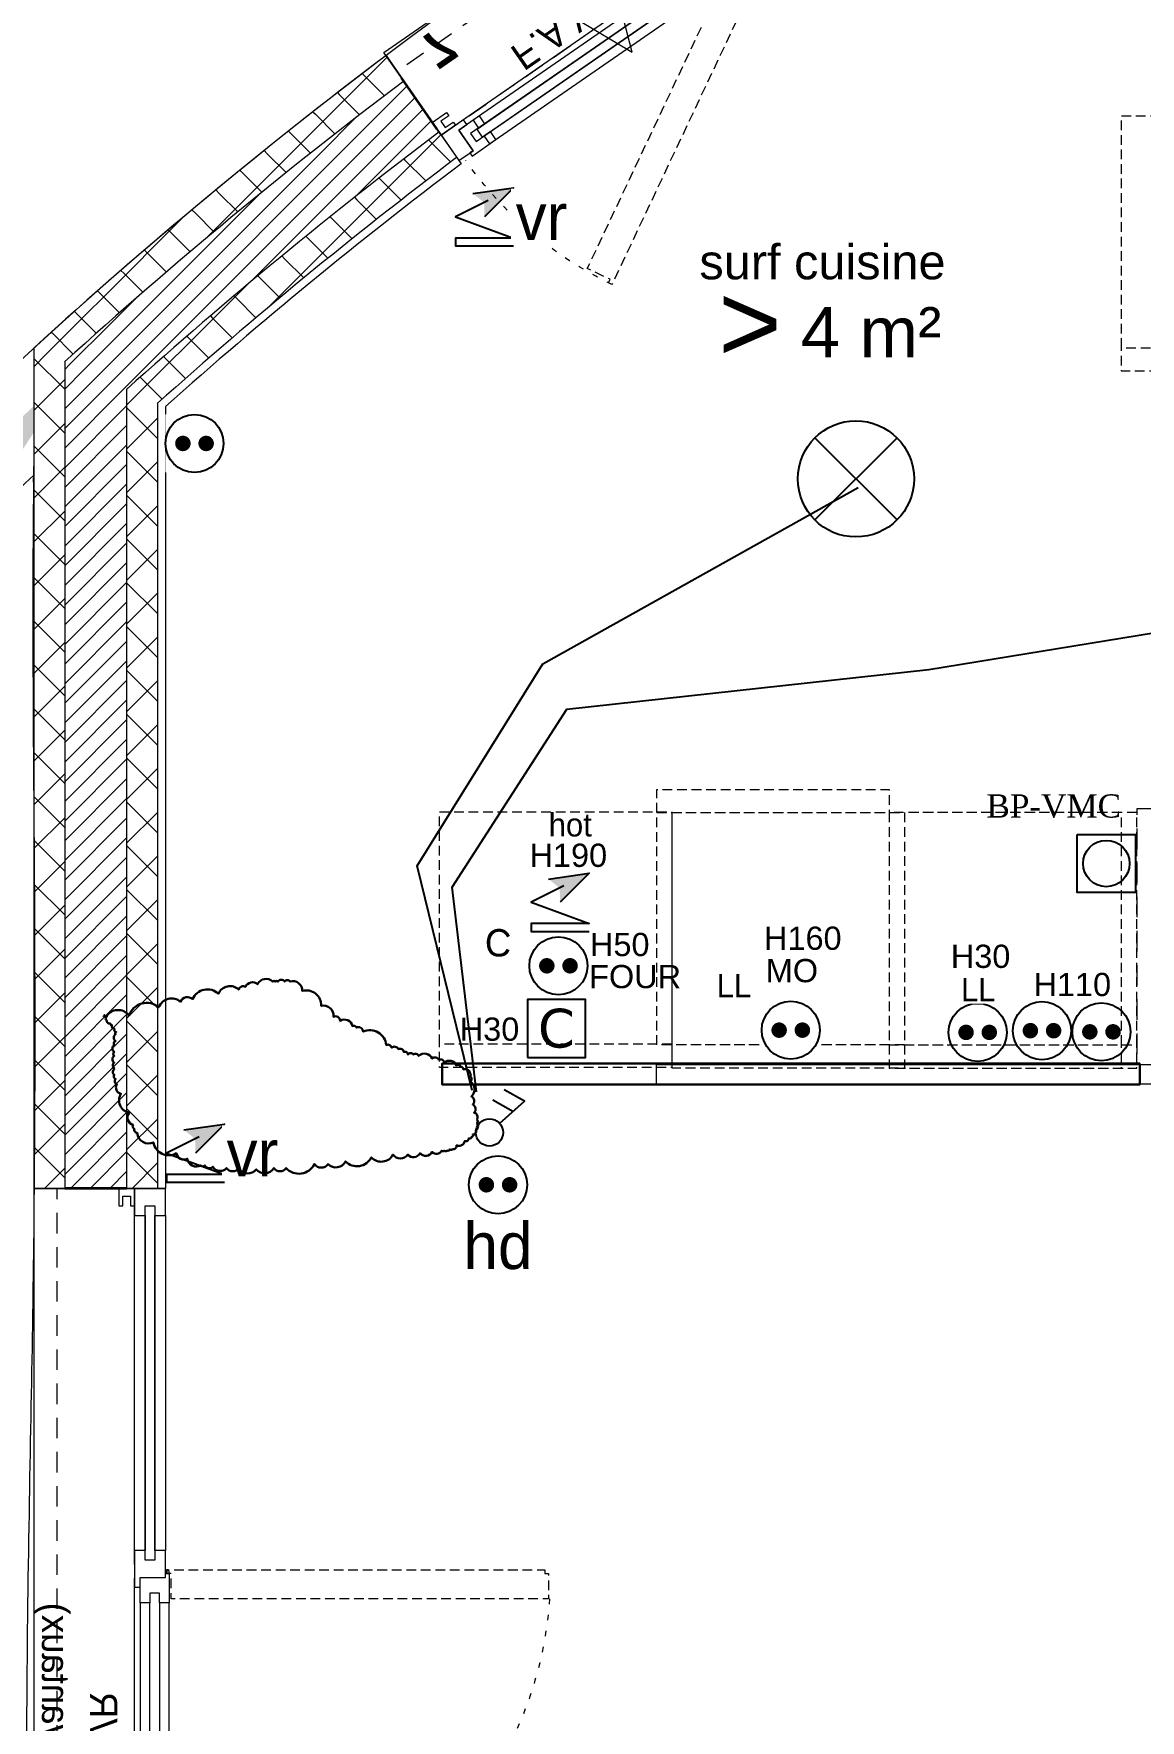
# Model space of a CAD drawing. Header units: centimetres. Extents: x 2738 to 7810, y 2495 to 5758.
# Drawn here: x 3823 to 4108.8, y 4831 to 5266.6 of the extents above; entities that cross this region are included whole.
import ezdxf

# ---------------------------------------------------------------- set-up
doc = ezdxf.new("R2010")
doc.units = ezdxf.units.CM
doc.header["$LTSCALE"] = 12.7
for name, pattern in [('Style de ligne -11', [0.694444, 0.41656, -0.277884]), ('Style de ligne -12', [0.328084, 0.109361, -0.218723]), ('Style de ligne -13', [0.295276, 0.19685, -0.098425]), ('Style de ligne -14', [0.295276, 0.19685, -0.098425]), ('Style de ligne -17', [0.694444, 0.41656, -0.277884]), ('Style de ligne -18', [0.328084, 0.109361, -0.218723])]:
    doc.linetypes.add(name, pattern=pattern)
doc.layers.add('B faience', color=7, linetype='Style de ligne -11', lineweight=13, true_color=0x0040ff)
for name, color, linetype, lineweight in [('B GÈnÈral', 7, 'Continuous', 5), ('B Général', 7, 'Continuous', 5), ('C ANNOTATIONS-prestations', 7, 'Continuous', 5), ('prlm-ELEC-CFO', 1, 'Continuous', 25)]:
    doc.layers.add(name, color=color, linetype=linetype, lineweight=lineweight)
doc.layers.add('prlm-VMC', color=93, linetype='Continuous')
doc.styles.add('Arial', font='arial.ttf')
doc.styles.add('Eurostile', font='')
doc.styles.add('Eurostile (bold)', font='')
doc.styles.add('prlm-elec-cfo', font='comic.ttf', dxfattribs={"height": 12})
doc.styles.add('prlm-sejc', font='arial.ttf', dxfattribs={"height": 20})
doc.styles.add('prlm-vmc', font='pala.ttf', dxfattribs={"height": 14})
doc.styles.get('Eurostile').set_extended_font_data('Eurostile')
doc.styles.get('Eurostile (bold)').set_extended_font_data('Eurostile', bold=True)
pattern_1 = [(45, (0, 0), (-5.656854, 5.656854), []), (135, (0, 0), (5.656854, 5.656854), [])]
pattern_2 = [(45, (0, 0), (2.4253472, -2.6458333), [])]
pattern_3 = [(-45, (0, 0), (5.656854, 5.656854), []), (45, (0, 0), (5.656854, -5.656854), [])]

# ---------------------------------------------------------------- blocks, each defined once
blk = doc.blocks.new('F 100x220 (all. vitrée fixe) + VR')
at = {"layer": 'B Général'}
blk.add_line((45, 9), (-45, 9), dxfattribs=at)
at = {"layer": 'B Général', "color": 7, "linetype": 'Continuous', "lineweight": 35}
for p, q in [((-50, 7), (-50, -9)), ((50, 7), (50, -9))]:
    blk.add_line(p, q, dxfattribs=at)
at = {"layer": 'B Général', "color": 7, "linetype": 'Style de ligne -14', "lineweight": 5, "flags": 128}
blk.add_lwpolyline([(-35.69, 65.82), (-36.19, 64.95), (-35.32, 64.45), (-38.57, 58.82), (42.63, 11.94), (45.88, 17.57), (46.75, 17.07), (47.25, 17.93)], close=True, dxfattribs=at)
at = {"layer": 'B Général', "color": 7, "linetype": 'Continuous', "lineweight": 5, "flags": 128}
for points in [[(-39, 15.5), (-41.5, 15.5), (-41.5, 13), (-39, 13), (-39, 10.5), (-45.5, 10.5), (-45.5, 17), (-46.5, 17), (-46.5, 18), (-39, 18)], [(39, 15.5), (41.5, 15.5), (41.5, 13), (39, 13), (39, 10.5), (45.5, 10.5), (45.5, 17), (46.5, 17), (46.5, 18), (39, 18)]]:
    blk.add_lwpolyline(points, close=True, dxfattribs=at)
at = {"layer": 'B Général', "lineweight": 5, "flags": 128}
for points in [[(-41, 18), (41, 18), (41, 15.5), (-41, 15.5)], [(-43, 10.5), (-43, 9), (-50, 9), (-50, 17), (-45.5, 17), (-45.5, 10.5)], [(-43.5, 15.5), (43.5, 15.5), (43.5, 13), (-43.5, 13)], [(43, 10.5), (43, 9), (50, 9), (50, 17), (45.5, 17), (45.5, 10.5)], [(-50, 9), (-50, 5), (-45.5, 5), (-45.5, 6), (-48, 6), (-48, 8), (-45.5, 8), (-45.5, 9)], [(-41, 13), (41, 13), (41, 10.5), (-41, 10.5)], [(50, 9), (50, 5), (45.5, 5), (45.5, 6), (48, 6), (48, 8), (45.5, 8), (45.5, 9)]]:
    blk.add_lwpolyline(points, close=True, dxfattribs=at)
at = {"layer": 'B Général', "color": 7, "linetype": 'Style de ligne -17', "lineweight": 5, "flags": 128}
blk.add_lwpolyline([(-50, 9), (50, 9), (50, -11), (-50, -11)], close=True, dxfattribs=at)
at = {"layer": 'B Général', "lineweight": 13, "flags": 128}
blk.add_lwpolyline([(-50, -9), (-50, -17), (50, -17), (50, -9)], dxfattribs=at)
at = {"layer": 'B Général'}
blk.add_circle((47, 17.5), 0.5, dxfattribs=at)
at = {"layer": 'B Général', "color": 7, "linetype": 'Style de ligne -18', "lineweight": 5}
blk.add_arc((49, 17.5), 97.5, 150.2938, 179.7062, dxfattribs=at)
at = {"layer": 'B Général', "color": 7, "insert": (-23.11, 7.7), "char_height": 7.059, "attachment_point": 1, "line_spacing_factor": 0.894142, "style": 'Eurostile'}
blk.add_mtext('F.A.V + VR', dxfattribs=at)
at = {"layer": 'C ANNOTATIONS-prestations', "insert": (-41.15, -5.19), "char_height": 9.41, "attachment_point": 1, "rotation": 360, "line_spacing_factor": 0.894142, "style": 'Eurostile (bold)'}
blk.add_mtext('7', dxfattribs=at)
at = {"layer": 'C ANNOTATIONS-prestations', "insert": (0, -6.3), "char_height": 7.059, "width": 100, "attachment_point": 2, "rotation": 360, "line_spacing_factor": 0.894142, "style": 'Eurostile'}
blk.add_mtext('100x220', dxfattribs=at)
blk = doc.blocks.new('PF 300.220 + VR (3 vantaux)')
at = {"layer": 'B Général', "color": 7, "linetype": 'Continuous', "lineweight": 13}
for p, q in [((-150, 7), (-150, 17)), ((150, 7), (150, 17))]:
    blk.add_line(p, q, dxfattribs=at)
at = {"layer": 'B Général'}
blk.add_line((-143, 9), (47, 9), dxfattribs=at)
at = {"layer": 'B Général', "color": 7, "linetype": 'Continuous', "lineweight": 35}
for p, q in [((-150, 7), (-150, -9)), ((150, 7), (150, -9))]:
    blk.add_line(p, q, dxfattribs=at)
at = {"layer": 'B Général', "color": 7, "linetype": 'Style de ligne -13', "lineweight": 5, "flags": 128}
for points in [[(-147.5, 117), (-146.5, 117), (-146.5, 116), (-140, 116), (-140, 18.5), (-146.5, 18.5), (-146.5, 17.5), (-147.5, 17.5)], [(51.5, 115), (50.5, 115), (50.5, 116), (44, 116), (44, 18.5), (50.5, 18.5), (50.5, 17.5), (51.5, 17.5)]]:
    blk.add_lwpolyline(points, close=True, dxfattribs=at)
at = {"layer": 'B Général', "color": 7, "linetype": 'Continuous', "lineweight": 5, "flags": 128}
for points in [[(-139, 15.5), (-141.5, 15.5), (-141.5, 13), (-139, 13), (-139, 10.5), (-145.5, 10.5), (-145.5, 17), (-146.5, 17), (-146.5, 18), (-139, 18)], [(-54.5, 15.5), (-52, 15.5), (-52, 13), (-54.5, 13), (-54.5, 10.5), (-48, 10.5), (-48, 17), (-47, 17), (-47, 18), (-54.5, 18)], [(-41.5, 15.5), (-44, 15.5), (-44, 13), (-41.5, 13), (-41.5, 10.5), (-48, 10.5), (-48, 17), (-47, 17), (-47, 18), (-41.5, 18)], [(43, 15.5), (45.5, 15.5), (45.5, 13), (43, 13), (43, 10.5), (49.5, 10.5), (49.5, 17), (50.5, 17), (50.5, 18), (43, 18)]]:
    blk.add_lwpolyline(points, close=True, dxfattribs=at)
at = {"layer": 'B Général', "lineweight": 5, "flags": 128}
for points in [[(-54.5, 18), (-139, 18), (-139, 15.5), (-54.5, 15.5)], [(-41.5, 18), (43, 18), (43, 15.5), (-41.5, 15.5)], [(-143, 10.5), (-143, 9), (-150, 9), (-150, 17), (-145.5, 17), (-145.5, 10.5)], [(56.5, 17), (56.5, 14.25), (54, 14.25), (54, 11.75), (56.5, 11.75), (56.5, 9), (47, 9), (47, 10.5), (49.5, 10.5), (49.5, 17)], [(145.5, 14.25), (54, 14.25), (54, 11.75), (145.5, 11.75)], [(143, 17), (56.5, 17), (56.5, 14.25), (143, 14.25)], [(145.5, 14.25), (143, 14.25), (143, 17), (150, 17), (150, 9), (143, 9), (143, 11.75), (145.5, 11.75)], [(-150, 9), (-150, 5), (-145.5, 5), (-145.5, 6), (-148, 6), (-148, 8), (-145.5, 8), (-145.5, 9)], [(-54.5, 13), (-139, 13), (-139, 10.5), (-54.5, 10.5)], [(-41.5, 13), (43, 13), (43, 10.5), (-41.5, 10.5)], [(143, 11.75), (56.5, 11.75), (56.5, 9), (143, 9)], [(150, 9), (150, 5), (145.5, 5), (145.5, 6), (148, 6), (148, 8), (145.5, 8), (145.5, 9)]]:
    blk.add_lwpolyline(points, close=True, dxfattribs=at)
at = {"layer": 'B Général', "color": 7, "linetype": 'Style de ligne -11', "lineweight": 5, "flags": 128}
blk.add_lwpolyline([(-150, 9), (150, 9), (150, -11), (-150, -11)], close=True, dxfattribs=at)
at = {"layer": 'B Général', "lineweight": 13, "flags": 128}
blk.add_lwpolyline([(150, -9), (150, -17), (-150, -17), (-150, -9)], dxfattribs=at)
at = {"layer": 'B Général'}
for centre in [(-147, 17.5), (51, 17.5)]:
    blk.add_circle(centre, 0.5, dxfattribs=at)
at = {"layer": 'B Général', "color": 7, "linetype": 'Style de ligne -12', "lineweight": 5}
for centre, start, end in [((-147, 17.5), 0.2938, 90.2879), ((51, 17.5), 94.0649, 179.7062)]:
    blk.add_arc(centre, 99, start, end, dxfattribs=at)
at = {"layer": 'B Général', "insert": (2, 4.58), "char_height": 7.059, "attachment_point": 2, "rotation": 360, "line_spacing_factor": 0.894142, "style": 'Eurostile'}
blk.add_mtext('PF + VR', dxfattribs=at)
at = {"layer": 'C ANNOTATIONS-prestations', "rotation": 360, "line_spacing_factor": 0.894142}
for s, insert, char_height, attachment_point, style in [('3', (-141.15, -4.77), 9.41, 1, 'Eurostile (bold)'), ('300x220 (3 vantaux) ', (0, -7.82), 7.059, 2, 'Eurostile')]:
    blk.add_mtext(s, dxfattribs=dict(at, insert=insert, char_height=char_height, attachment_point=attachment_point, style=style))
blk = doc.blocks.new('xi.4m²')
at = {"color": 0}
blk.add_wipeout([(-34.54, 20.54), (34.54, 20.54), (34.54, -20.54), (-34.54, -20.54)], dxfattribs=at).dxf.layer = 'prlm-ELEC-CFO'
at = {"layer": 'prlm-ELEC-CFO', "color": 0, "attachment_point": 6, "line_spacing_factor": 0.8, "style": 'prlm-sejc'}
for s, insert, char_height in [('surf cuisine', (30.36, 8.9), 9), ('4 m²', (29.31, -9.19), 13)]:
    blk.add_mtext(s, dxfattribs=dict(at, insert=insert, char_height=char_height))
at = {"layer": 'prlm-ELEC-CFO', "color": 0, "style": 'prlm-sejc', "flags": 8}
blk.add_attdef('?', (-28.3, -16.79), '', height=20, dxfattribs=at)
blk = doc.blocks.new('xi.PTCE')
at = {"layer": 'prlm-ELEC-CFO', "color": 0}
for points in [[(-10.61, 10.61), (10.61, -10.61)], [(10.61, 10.61), (-10.61, -10.61)]]:
    blk.add_lwpolyline(points, dxfattribs=at)
at = {"layer": 'prlm-ELEC-CFO', "color": 0, "linetype": 'ByBlock'}
blk.add_circle((0, 0), 15, dxfattribs=at)
blk = doc.blocks.new('xi.DA')
at = {"layer": 'prlm-ELEC-CFO', "color": 0}
for points in [[(0.61, -1.67), (7.04, 4.05), (1.81, 7.01)], [(4.05, 1.39), (-1.17, 4.34)]]:
    blk.add_lwpolyline(points, dxfattribs=at)
blk.add_circle((-2, -4), 3.5, dxfattribs=at)
blk = doc.blocks.new('xi.PCHD')
at = {"color": 0, "lineweight": 5}
blk.add_wipeout([(-7.5, -7.5), (7.5, -7.5), (7.5, 7.5), (-7.5, 7.5)], dxfattribs=at).dxf.layer = 'prlm-ELEC-CFO'
at = {"layer": 'prlm-ELEC-CFO', "color": 0, "linetype": 'ByBlock', "lineweight": 5, "const_width": 2}
for points in [[(-4, 0, 1), (-2, 0, 1)], [(2, 0, 1), (4, 0, 1)]]:
    blk.add_lwpolyline(points, format="xyb", close=True, dxfattribs=at)
at = {"layer": 'prlm-ELEC-CFO', "color": 0, "linetype": 'ByBlock', "lineweight": -2}
blk.add_circle((0, 0), 7.5, dxfattribs=at)
blk = doc.blocks.new('xi.PC')
at = {"color": 0, "lineweight": 5}
blk.add_wipeout([(-7.5, -7.5), (7.5, -7.5), (7.5, 7.5), (-7.5, 7.5)], dxfattribs=at).dxf.layer = 'prlm-ELEC-CFO'
at = {"layer": 'prlm-ELEC-CFO', "color": 0, "linetype": 'ByBlock', "lineweight": 5, "const_width": 2}
for points in [[(-4, 0, 1), (-2, 0, 1)], [(2, 0, 1), (4, 0, 1)]]:
    blk.add_lwpolyline(points, format="xyb", close=True, dxfattribs=at)
at = {"layer": 'prlm-ELEC-CFO', "color": 0, "linetype": 'ByBlock', "lineweight": -2}
blk.add_circle((0, 0), 7.5, dxfattribs=at)
blk = doc.blocks.new('xi.VR')
at = {"layer": 'prlm-ELEC-CFO', "lineweight": 5}
blk.add_hatch(color=0, dxfattribs=at).paths.add_polyline_path([(-3, 6), (-0.1, 3.7), (0, 0), (7.5, 7.5)])
at = {"layer": 'prlm-ELEC-CFO', "color": 0}
for points in [[(-3, 6), (7.5, 7.5), (0, 0)], [(0.95, 4.23), (-7.5, 0), (7.5, -5.5), (-7.5, -5.5), (-7.5, -7.5), (7.5, -7.5)]]:
    blk.add_lwpolyline(points, dxfattribs=at)
blk = doc.blocks.new('Frigo')
at = {"layer": 'B Général', "color": 7, "linetype": 'Style de ligne -13', "lineweight": 5, "flags": 128}
blk.add_lwpolyline([(-30, 30), (30, 30), (30, -30), (-30, -30)], close=True, dxfattribs=at)
blk.add_lwpolyline([(30, -30), (30, -36), (-30, -36), (-30, -30)], dxfattribs=at)
at = {"layer": 'B Général', "color": 7, "insert": (0, 0), "char_height": 7.06, "attachment_point": 5, "line_spacing_factor": 0.894142, "style": 'Eurostile'}
blk.add_mtext('F', dxfattribs=at)
blk = doc.blocks.new('xi.EA')
at = {"layer": 'prlm-VMC', "color": 0, "linetype": 'ByBlock', "lineweight": 5, "flags": 128}
blk.add_lwpolyline([(-6.17, -15), (6.17, -15), (0, 0)], close=True, dxfattribs=at)
at = {"layer": 'prlm-VMC', "color": 0, "linetype": 'ByBlock', "lineweight": -2, "flags": 128}
blk.add_lwpolyline([(0, -15, 1, 4, 0), (0, -63.63, 1, 1, 0)], format="xyseb", dxfattribs=at)
at = {"layer": 'prlm-VMC', "color": 0, "linetype": 'ByBlock', "lineweight": 5}
blk.add_solid([(0, 0), (6.17, -15), (-6.17, -15), (0, 0)], dxfattribs=at)
blk = doc.blocks.new('xi.bp-vmc-cui')
at = {"layer": 'prlm-VMC', "color": 0, "linetype": 'ByBlock', "lineweight": -2, "flags": 128}
blk.add_lwpolyline([(-7.5, 7.5), (7.5, 7.5), (7.5, -7.5), (-7.5, -7.5)], close=True, dxfattribs=at)
at = {"layer": 'prlm-VMC', "color": 0, "linetype": 'ByBlock', "lineweight": -2}
blk.add_circle((0, 0), 6, dxfattribs=at)
blk = doc.blocks.new('xi.PCHT')
at = {"color": 0, "lineweight": 5}
blk.add_wipeout([(-7.5, -7.5), (7.5, -7.5), (7.5, 7.5), (-7.5, 7.5)], dxfattribs=at).dxf.layer = 'prlm-ELEC-CFO'
at = {"layer": 'prlm-ELEC-CFO', "color": 0, "linetype": 'ByBlock', "lineweight": 5, "const_width": 2}
for points in [[(-4, 0, 1), (-2, 0, 1)], [(2, 0, 1), (4, 0, 1)]]:
    blk.add_lwpolyline(points, format="xyb", close=True, dxfattribs=at)
at = {"layer": 'prlm-ELEC-CFO', "color": 0, "linetype": 'ByBlock', "lineweight": -2}
blk.add_circle((0, 0), 7.5, dxfattribs=at)
blk = doc.blocks.new('xi.SF32')
at = {"layer": 'prlm-ELEC-CFO', "color": 0, "flags": 128}
blk.add_lwpolyline([(-7.5, -7.5), (7.5, -7.5), (7.5, 7.5), (-7.5, 7.5)], close=True, dxfattribs=at)
at = {"layer": 'prlm-ELEC-CFO', "color": 0, "linetype": 'ByBlock', "insert": (0, 0), "char_height": 10, "width": 11.36, "attachment_point": 5}
blk.add_mtext('{\\fVerdana|b0|i0|c0|p34;C}', dxfattribs=at)
blk = doc.blocks.new('xi.PCS')
at = {"color": 0, "lineweight": 5}
blk.add_wipeout([(-7.5, -7.5), (7.5, -7.5), (7.5, 7.5), (-7.5, 7.5)], dxfattribs=at).dxf.layer = 'prlm-ELEC-CFO'
at = {"layer": 'prlm-ELEC-CFO', "color": 0, "linetype": 'ByBlock', "lineweight": 5, "const_width": 2}
for points in [[(-4, 0, 1), (-2, 0, 1)], [(2, 0, 1), (4, 0, 1)]]:
    blk.add_lwpolyline(points, format="xyb", close=True, dxfattribs=at)
at = {"layer": 'prlm-ELEC-CFO', "color": 0, "linetype": 'ByBlock', "lineweight": -2}
blk.add_circle((0, 0), 7.5, dxfattribs=at)
blk = doc.blocks.new('xi.LL')
at = {"color": 0, "lineweight": 5}
blk.add_wipeout([(-7.5, -7.5), (7.5, -7.5), (7.5, 7.5), (-7.5, 7.5)], dxfattribs=at).dxf.layer = 'prlm-ELEC-CFO'
at = {"layer": 'prlm-ELEC-CFO', "color": 0, "linetype": 'ByBlock', "lineweight": 5, "const_width": 2}
for points in [[(-4, 0, 1), (-2, 0, 1)], [(2, 0, 1), (4, 0, 1)]]:
    blk.add_lwpolyline(points, format="xyb", close=True, dxfattribs=at)
at = {"layer": 'prlm-ELEC-CFO', "color": 0, "linetype": 'ByBlock', "lineweight": -2}
blk.add_circle((0, 0), 7.5, dxfattribs=at)
blk = doc.blocks.new('xi.hot')
at = {"layer": 'prlm-ELEC-CFO', "lineweight": 5}
blk.add_hatch(color=0, dxfattribs=at).paths.add_polyline_path([(-3, 6), (-0.1, 3.7), (0, 0), (7.5, 7.5)])
at = {"layer": 'prlm-ELEC-CFO', "color": 0}
for points in [[(-3, 6), (7.5, 7.5), (0, 0)], [(0.95, 4.23), (-7.5, 0), (7.5, -5.5), (-7.5, -5.5), (-7.5, -7.5), (7.5, -7.5)]]:
    blk.add_lwpolyline(points, dxfattribs=at)

msp = doc.modelspace()

# ---------------------------------------------------------------- hatches: boundary and pattern name
at = {"layer": 'B GÈnÈral', "linetype": 'Continuous', "lineweight": 5, "true_color": 0x808080}
h = msp.add_hatch(dxfattribs=at)
h.set_pattern_fill('02_ISOLANT', color=8, style=0, pattern_type=2)
h.set_pattern_definition(pattern_1)
edge = h.paths.add_edge_path()
edge.add_arc((4667.76, 4260.41), 1244.73, 127.00902, 132.24457)
edge.add_line((3830.93, 5181.85), (3822.95, 5185.4))
edge.add_arc((4667.76, 4260.41), 1252.73, 126.99431, 132.40573, ccw=False)
edge.add_line((3913.95, 5260.95), (3918.51, 5254.37))
at = {"layer": 'B GÈnÈral', "linetype": 'Continuous', "lineweight": 5}
h = msp.add_hatch(dxfattribs=at)
h.set_pattern_fill('50_BETON', style=0, pattern_type=2)
h.set_pattern_definition(pattern_2)
edge = h.paths.add_edge_path()
edge.add_arc((4667.76, 4260.41), 1228.73, 127.03901, 131.91533)
edge.add_line((3846.93, 5174.74), (3830.93, 5181.85))
edge.add_arc((4667.76, 4260.41), 1244.73, 127.00902, 132.24457, ccw=False)
edge.add_line((3918.51, 5254.37), (3927.63, 5241.21))
at = {"layer": 'B GÈnÈral', "linetype": 'Continuous', "lineweight": 5, "true_color": 0x808080}
h = msp.add_hatch(dxfattribs=at)
h.set_pattern_fill('02_ISOLANT', color=8, style=0, pattern_type=2)
h.set_pattern_definition(pattern_1)
edge = h.paths.add_edge_path()
edge.add_arc((4667.76, 4260.41), 1220.73, 127.0543, 131.74715)
edge.add_line((3854.95, 5171.18), (3846.93, 5174.74))
edge.add_arc((4667.76, 4260.41), 1228.73, 127.03901, 131.91533, ccw=False)
edge.add_line((3927.63, 5241.21), (3932.18, 5234.62))
h = msp.add_hatch(dxfattribs=at)
h.set_pattern_fill('02_ISOLANT', color=8, angle=-90, style=0, pattern_type=2)
h.set_pattern_definition(pattern_3)
h.paths.add_polyline_path([(3830.95, 5181.85), (3822.95, 5185.4), (3822.95, 4968.4), (3830.95, 4968.4)])
at = {"layer": 'B GÈnÈral', "linetype": 'Continuous', "lineweight": 5}
h = msp.add_hatch(dxfattribs=at)
h.set_pattern_fill('50_BETON', style=0, pattern_type=2)
h.set_pattern_definition(pattern_2)
h.paths.add_polyline_path([(3846.95, 5174.73), (3830.95, 5181.85), (3830.95, 4968.4), (3846.95, 4968.4)])
at = {"layer": 'B GÈnÈral', "linetype": 'Continuous', "lineweight": 5, "true_color": 0x808080}
h = msp.add_hatch(dxfattribs=at)
h.set_pattern_fill('02_ISOLANT', color=8, angle=-90, style=0, pattern_type=2)
h.set_pattern_definition(pattern_3)
h.paths.add_polyline_path([(3854.95, 5171.18), (3846.95, 5174.73), (3846.95, 4968.4), (3854.95, 4968.4)])
at = {"layer": 'B GÈnÈral', "linetype": 'Continuous', "lineweight": 0, "true_color": 0xdddddd}
h = msp.add_hatch(color=254, dxfattribs=at)
edge = h.paths.add_edge_path()
edge.add_line((3495.51, 4669.88), (3434.47, 4466.56))
edge.add_line((3434.47, 4466.56), (3439.26, 4465.12))
edge.add_line((3439.26, 4465.12), (3500.26, 4668.34))
edge.add_arc((4667.95, 4260.29), 1236.93, 133.08967, 160.73787, ccw=False)
edge.add_line((3822.95, 5163.6), (3822.95, 5170.44))
edge.add_arc((4667.78, 4260.41), 1241.73, 132.87208, 160.74586)
edge.add_line((3495.51, 4669.88), (3495.51, 4669.88))

# ---------------------------------------------------------------- linework, layer by layer
at = {"layer": 'B faience', "flags": 128}
msp.add_lwpolyline([(4172.85, 5181.44), (4172.95, 5066.44), (4107.84, 5066.44), (4107.85, 5001.44)], dxfattribs=at)
at = {"layer": 'B Général', "color": 7, "linetype": 'Continuous', "lineweight": 13}
for p, q in [((3913.95, 5260.95), (3933.32, 5232.98)), ((3822.95, 5185.4), (3822.95, 4968.4)), ((3856.95, 5170.29), (3856.95, 4968.4)), ((3983.85, 5000.44), (4272.11, 5000.44)), ((3983.85, 4995.44), (4272.11, 4995.44)), ((3822.95, 4968.4), (3856.95, 4968.4))]:
    msp.add_line(p, q, dxfattribs=at)
at = {"layer": 'B Général', "color": 7, "linetype": 'Continuous', "lineweight": 5}
for p, q in [((3822.95, 5185.4), (3822.95, 4968.4)), ((3830.95, 5181.85), (3830.95, 4968.4)), ((3846.95, 5174.73), (3846.95, 4968.4)), ((3854.95, 5171.18), (3854.95, 4968.4)), ((3854.95, 5171.18), (3854.95, 4968.4)), ((3856.95, 5170.29), (3856.95, 4968.4)), ((3983.85, 5000.44), (4272.11, 5000.44)), ((3983.85, 4995.44), (3983.85, 5000.44)), ((3983.85, 4995.44), (4272.11, 4995.44))]:
    msp.add_line(p, q, dxfattribs=at)
at = {"layer": 'B Général', "color": 7, "linetype": 'Continuous', "lineweight": 18}
for p, q in [((3830.95, 5181.85), (3830.95, 4968.4)), ((3846.95, 5174.73), (3846.95, 4968.4))]:
    msp.add_line(p, q, dxfattribs=at)
at = {"layer": 'B Général', "color": 7, "linetype": 'Style de ligne -13', "lineweight": 5}
for p, q in [((4103.89, 5065.44), (4043.89, 5065.44)), ((4043.89, 5065.44), (4043.89, 5005.44)), ((4107.84, 5065.44), (4047.84, 5065.44)), ((4047.84, 5065.44), (4047.84, 5005.44))]:
    msp.add_line(p, q, dxfattribs=at)
at = {"layer": 'B Général', "color": 7, "linetype": 'Continuous', "lineweight": 5, "flags": 128}
msp.add_lwpolyline([(4568.8, 5509.22, 0.297246), (3485.1, 4673.45), (3485.04, 4673.28), (3420.82, 4459.34)], format="xyb", dxfattribs=at)
at = {"layer": 'B Général', "color": 7, "linetype": 'Style de ligne -13', "lineweight": 5, "flags": 128}
for points in [[(3983.89, 5065.44), (3983.89, 5071.44), (4043.89, 5071.44), (4043.89, 5065.44)], [(3987.77, 5005.66), (3987.77, 4999.66), (3927.77, 4999.66), (3927.77, 5005.66)], [(4047.84, 5005.44), (4047.84, 4999.44), (3987.84, 4999.44), (3987.84, 5005.44)]]:
    msp.add_lwpolyline(points, dxfattribs=at)
for points in [[(3983.89, 5065.44), (4043.89, 5065.44), (4043.89, 5005.44), (3983.89, 5005.44)], [(3987.84, 5065.44), (4047.84, 5065.44), (4047.84, 5005.44), (3987.84, 5005.44)]]:
    msp.add_lwpolyline(points, close=True, dxfattribs=at)
at = {"layer": 'B Général', "color": 7, "linetype": 'Continuous', "lineweight": 5}
for radius, start, end in [(1252.73, 126.99431, 132.40573), (1244.73, 127.00902, 132.24457), (1228.73, 127.03901, 131.91533), (1220.73, 127.0543, 131.74715), (1220.73, 127.0543, 131.74715), (1218.73, 127.05816, 131.70473)]:
    msp.add_arc((4667.76, 4260.41), radius, start, end, dxfattribs=at)
at = {"layer": 'B Général', "color": 7, "linetype": 'Continuous', "lineweight": 13}
for radius, start, end in [(1252.73, 126.99431, 132.40573), (1218.73, 127.05816, 131.70473)]:
    msp.add_arc((4667.76, 4260.41), radius, start, end, dxfattribs=at)
at = {"layer": 'B Général', "color": 7, "linetype": 'Continuous', "lineweight": 18}
for radius, start, end in [(1244.73, 127.00902, 132.24457), (1228.73, 127.03901, 131.91533)]:
    msp.add_arc((4667.76, 4260.41), radius, start, end, dxfattribs=at)
at = {"layer": 'B Général', "color": 7, "linetype": 'Continuous', "lineweight": 5}
msp.add_rational_spline([(3822.95, 5152.62), (3606.32, 4947.5), (3507.87, 4665.87), (3459.19, 4503.68), (3410.5, 4341.49), (3406.73, 4324.94), (3402.97, 4308.39), (3612.96, 4308.39), (3822.95, 4308.39), (3822.55, 5140.52), (3822.95, 5152.62)], [1, 0.971765738928, 1, 1, 1, 1, 1, 1, 1, 1, 1], degree=2, knots=[0, 0, 0, 1, 1, 2, 2, 3, 3, 4, 4, 5, 5, 5], dxfattribs=at)

# ---------------------------------------------------------------- block references
at = {"layer": 'B Général', "color": 7, "xscale": -1}
for name, p, rotation in [('F 100x220 (all. vitrée fixe) + VR', (3964.16, 5276.27), 214.7068564921389), ('PF 300.220 + VR (3 vantaux)', (3839.95, 4818.4), 270)]:
    msp.add_blockref(name, p, dxfattribs=dict(at, rotation=rotation))
at = {"layer": 'B Général', "color": 7, "rotation": 359.999999999832}
msp.add_blockref('Frigo', (4133.89, 5215.44), dxfattribs=at)
at = {"layer": 'prlm-ELEC-CFO'}
for name, p in [('xi.VR', (3939.39, 5219.34)), ('xi.PTCE', (4035.32, 5151.64)), ('xi.bp-vmc-cui', (4099.99, 5052.29)), ('xi.SF32', (3957.96, 5009.69)), ('xi.DA', (3942.67, 4986.84)), ('xi.VR', (3864.73, 4977.5))]:
    msp.add_blockref(name, p, dxfattribs=at)
at = {"layer": 'prlm-VMC', "rotation": 216.7641494070903}
msp.add_blockref('xi.EA', (3977.55, 5261.81), dxfattribs=at)

# ---------------------------------------------------------------- texts
at = {"layer": 'B Général', "color": 7, "extrusion": (0, 0, -1), "insert": (3942.89, 5031.89), "char_height": 7.06, "attachment_point": 5, "text_direction": (1, 0, 0), "line_spacing_factor": 0.894142, "style": 'Eurostile'}
msp.add_mtext('C', dxfattribs=at)
at = {"layer": 'prlm-ELEC-CFO', "lineweight": 25, "style": 'Arial'}
for s, p in [('H160', (4011.58, 5030.01)), ('H30', (4059.83, 5025.34)), ('MO', (4012.04, 5021.65)), ('H30', (3932.99, 5006.53))]:
    msp.add_text(s, height=6, dxfattribs=at).set_placement(p)
at = {"layer": 'prlm-ELEC-CFO', "color": 0, "lineweight": 30}
msp.add_text('LL', height=6, dxfattribs=at).set_placement((3999.35, 5017.76))
at = {"layer": 'prlm-ELEC-CFO', "insert": (4069.04, 5070.17), "char_height": 6, "attachment_point": 1, "style": 'prlm-vmc'}
msp.add_mtext_dynamic_manual_height_columns('BP-VMC', width=101.1298, gutter_width=50, heights=[0], dxfattribs=at)

# ---------------------------------------------------------------- next in the draw order: block references
at = {"layer": 'prlm-ELEC-CFO'}
msp.add_blockref('xi.4m²', (4028.11, 5198.72), dxfattribs=at).add_auto_attribs({'?': '>'})
for name, p in [('xi.PC', (3864.48, 5160.79)), ('xi.PCS', (3958.48, 5025.89)), ('xi.PC', (4018.49, 5009.27)), ('xi.PCHT', (4083.38, 5009.13)), ('xi.PCHD', (3942.87, 4969.33))]:
    msp.add_blockref(name, p, dxfattribs=at)

# ---------------------------------------------------------------- next in the draw order: texts
at = {"layer": 'prlm-ELEC-CFO', "lineweight": 20, "line_spacing_factor": 0.8, "style": 'prlm-elec-cfo', "bg_fill": 3, "bg_fill_color": 256, "bg_fill_transparency": 0}
for s, insert, char_height, attachment_point, box_fill_scale in [('vr', (3954.11, 5219.36), 12, 5, 1.1), ('hot', (3961.53, 5065.3), 6, 2, 0.95), ('vr', (3879.45, 4977.52), 12, 5, 1.1)]:
    msp.add_mtext(s, dxfattribs=dict(at, insert=insert, char_height=char_height, attachment_point=attachment_point, box_fill_scale=box_fill_scale))

# ---------------------------------------------------------------- next in the draw order: linework, layer by layer
at = {"layer": 'B Général', "color": 7, "linetype": 'Style de ligne -13', "lineweight": 5, "flags": 128}
msp.add_lwpolyline([(3927.77, 5065.66), (3987.77, 5065.66), (3987.77, 5005.66), (3927.77, 5005.66)], close=True, dxfattribs=at)
at = {"layer": 'B Général', "color": 1, "lineweight": 30}
msp.add_lwpolyline([(3840.93, 5012.74, -0.520567), (3841.63, 5012.74, -0.520567), (3841.63, 5012.74, -0.520567), (3847.57, 5013.09, -0.520567), (3847.57, 5013.09, -0.520567), (3855.26, 5015.19, -0.520567), (3855.26, 5015.19, -0.520567), (3860.86, 5016.59, -0.520567), (3860.86, 5016.59, -0.520567), (3864, 5017.28, -0.520567), (3864, 5017.28, -0.520567), (3870.64, 5018.68, -0.520567), (3870.64, 5018.68, -0.520567), (3875.89, 5019.73, -0.520567), (3875.89, 5019.73, -0.520567), (3877.63, 5020.43, -0.520567), (3877.63, 5020.43, -0.520567), (3880.78, 5021.13, -0.520567), (3880.78, 5021.13, -0.520567), (3884.63, 5021.82, -0.520567), (3884.63, 5021.82, -0.520567), (3885.32, 5021.82, -0.520567), (3885.32, 5021.82, -0.520567), (3886.02, 5021.82, -0.520567), (3886.02, 5021.82, -0.520567), (3887.77, 5021.82, -0.520567), (3887.77, 5021.82, -0.520567), (3889.17, 5021.82, -0.520567), (3889.17, 5021.82, -0.520567), (3889.17, 5021.82, -0.520567), (3892.32, 5019.38, -0.520567), (3892.32, 5019.38, -0.520567), (3897.21, 5015.54, -0.520567), (3897.21, 5015.54, -0.520567), (3900.36, 5012.74, -0.520567), (3900.36, 5012.74, -0.520567), (3902.1, 5011.7, -0.520567), (3902.1, 5011.7, -0.520567), (3905.25, 5010.3, -0.520567), (3905.25, 5010.3, -0.520567), (3906.3, 5009.95, -0.520567), (3906.3, 5009.95, -0.520567), (3908.05, 5008.9, -0.520567), (3908.05, 5008.9, -0.520567), (3913.99, 5005.41, -0.520567), (3913.99, 5005.41, -0.520567), (3915.39, 5004.71, -0.520567), (3915.39, 5004.71, -0.520567), (3917.13, 5004.36, -0.520567), (3917.13, 5004.36, -0.520567), (3918.53, 5003.66, -0.520567), (3918.53, 5003.66, -0.520567), (3919.58, 5002.96, -0.520567), (3919.58, 5002.96, -0.520567), (3920.98, 5002.96, -0.520567), (3920.98, 5002.96, -0.520567), (3922.38, 5002.62, -0.520567), (3922.38, 5002.62, -0.520567), (3925.87, 5001.92, -0.520567), (3925.87, 5001.92, -0.520567), (3927.62, 5001.57, -0.520567), (3927.62, 5001.57, -0.520567), (3929.02, 5000.87, -0.520567), (3929.02, 5000.87, -0.520567), (3932.16, 5000.17, -0.520567), (3932.16, 5000.17, -0.520567), (3933.21, 4999.82, -0.520567), (3933.21, 4999.82, -0.520567), (3933.91, 4999.12, -0.520567), (3933.91, 4999.12, -0.520567), (3935.66, 4998.08, -0.520567), (3935.66, 4998.08, -0.520567), (3935.66, 4997.38, -0.520567), (3935.66, 4997.38, -0.520567), (3935.66, 4995.98, -0.520567), (3935.66, 4995.98, -0.520567), (3936.01, 4992.14, -0.520567), (3936.01, 4992.14, -0.520567), (3936.36, 4990.04, -0.520567), (3936.36, 4990.04, -0.520567), (3936.71, 4987.95, -0.520567), (3936.71, 4987.95, -0.520567), (3937.41, 4986.2, -0.520567), (3937.41, 4986.2, -0.520567), (3937.41, 4985.15, -0.520567), (3937.41, 4985.15, -0.520567), (3937.06, 4983.41, -0.520567), (3937.06, 4983.41, -0.520567), (3937.06, 4982.71, -0.520567), (3937.06, 4982.71, -0.520567), (3936.36, 4982.36, -0.520567), (3936.36, 4982.36, -0.520567), (3936.01, 4981.66, -0.520567), (3936.01, 4981.66, -0.520567), (3935.31, 4981.31, -0.520567), (3935.31, 4981.31, -0.520567), (3934.26, 4980.61, -0.520567), (3934.26, 4980.61, -0.520567), (3932.16, 4979.56, -0.520567), (3932.16, 4979.56, -0.520567), (3931.12, 4978.52, -0.520567), (3931.12, 4978.52, -0.520567), (3930.42, 4978.52, -0.520567), (3930.42, 4978.52, -0.520567), (3929.72, 4978.17, -0.520567), (3929.72, 4978.17, -0.520567), (3929.02, 4978.17, -0.520567), (3929.02, 4978.17, -0.520567), (3928.32, 4978.17, -0.520567), (3928.32, 4978.17, -0.520567), (3928.32, 4978.17, -0.520567), (3925.87, 4977.82, -0.520567), (3925.87, 4977.82, -0.520567), (3922.73, 4977.47, -0.520567), (3922.73, 4977.47, -0.520567), (3919.58, 4977.12, -0.520567), (3919.58, 4977.12, -0.520567), (3915.74, 4977.12, -0.520567), (3915.74, 4977.12, -0.520567), (3910.14, 4976.42, -0.520567), (3910.14, 4976.42, -0.520567), (3903.5, 4975.37, -0.520567), (3903.5, 4975.37, -0.520567), (3898.96, 4974.68, -0.520567), (3898.96, 4974.68, -0.520567), (3895.46, 4974.68, -0.520567), (3895.46, 4974.68, -0.520567), (3888.12, 4973.63, -0.520567), (3888.12, 4973.63, -0.520567), (3884.98, 4973.63, -0.520567), (3884.98, 4973.63, -0.520567), (3880.43, 4973.28, -0.520567), (3880.43, 4973.28, -0.520567), (3875.89, 4973.63, -0.520567), (3875.89, 4973.63, -0.520567), (3872.74, 4973.63, -0.520567), (3872.74, 4973.63, -0.520567), (3869.25, 4973.98, -0.520567), (3869.25, 4973.98, -0.520567), (3867.15, 4974.33, -0.520567), (3867.15, 4974.33, -0.520567), (3866.1, 4974.33, -0.520567), (3866.1, 4974.33, -0.520567), (3866.1, 4974.33, -0.520567), (3862.6, 4976.07, -0.520567), (3862.6, 4976.07, -0.520567), (3859.81, 4977.47, -0.520567), (3859.81, 4977.47, -0.520567), (3853.87, 4980.26, -0.520567), (3853.87, 4980.26, -0.520567), (3849.67, 4982.71, -0.520567), (3849.67, 4982.71, -0.520567), (3848.97, 4983.76, -0.520567), (3848.97, 4983.76, -0.520567), (3848.62, 4984.8, -0.520567), (3848.62, 4984.8, -0.520567), (3847.57, 4987.95, -0.520567), (3847.57, 4987.95, -0.520567), (3845.48, 4992.84, -0.520567), (3845.48, 4992.84, -0.520567), (3844.43, 4995.28, -0.520567), (3844.43, 4995.28, -0.520567), (3844.08, 4996.68, -0.520567), (3844.08, 4996.68, -0.520567), (3843.73, 4997.73, -0.520567), (3843.73, 4997.73, -0.520567), (3843.73, 4999.12, -0.520567), (3843.73, 4999.12, -0.520567), (3843.73, 4999.47, -0.520567), (3843.73, 5000.87, -0.520567), (3843.73, 5000.87, -0.520567), (3843.73, 5002.62, -0.520567), (3843.73, 5002.62, -0.520567), (3843.73, 5003.66, -0.520567), (3843.73, 5003.66, -0.520567), (3843.73, 5005.41, -0.520567), (3843.73, 5005.41, -0.520567), (3844.08, 5006.46, -0.520567), (3844.08, 5006.46, -0.520567), (3844.08, 5008.2, -0.520567), (3844.08, 5008.2, -0.520567), (3844.25, 5008.77, -0.520567), (3844.25, 5008.77, -0.520567), (3843.84, 5009.6, -0.520567), (3843.84, 5009.6, -0.520567), (3843.15, 5010.56, -0.520567), (3843.15, 5010.56, -0.520567), (3842.74, 5010.97, -0.520567), (3842.74, 5010.97, -0.520567), (3841.78, 5011.93, -0.520567), (3841.78, 5011.93, -0.520567), (3841.64, 5012.62, -0.520567), (3841.64, 5012.62, -0.520567), (3841.23, 5013.17, -0.520567), (3841.23, 5013.17, -0.520567)], format="xyb", close=True, dxfattribs=at)
at = {"layer": 'prlm-ELEC-CFO'}
msp.add_lwpolyline([(3936.19, 4993.68), (3921.95, 5051.68), (3954.44, 5103.85), (4035.86, 5149.45)], dxfattribs=at)

# ---------------------------------------------------------------- next in the draw order: block references
for name, p in [('xi.hot', (3958.91, 5042.28)), ('xi.PCS', (4066.77, 5008.69)), ('xi.LL', (4098.73, 5008.83))]:
    msp.add_blockref(name, p, dxfattribs=at)

# ---------------------------------------------------------------- next in the draw order: texts
at = {"layer": 'prlm-ELEC-CFO', "lineweight": 25, "style": 'Arial'}
for s, p in [('H190', (3951.02, 5051.43)), ('H50', (3966.63, 5028.39)), ('FOUR', (3966.41, 5020.11))]:
    msp.add_text(s, height=6, dxfattribs=at).set_placement(p)
at = {"layer": 'prlm-ELEC-CFO', "lineweight": 20, "insert": (3942.87, 4953.49), "char_height": 12, "attachment_point": 5, "line_spacing_factor": 0.8, "style": 'prlm-elec-cfo', "bg_fill": 3, "box_fill_scale": 1.1, "bg_fill_color": 256, "bg_fill_transparency": 0}
msp.add_mtext('hd', dxfattribs=at)

# ---------------------------------------------------------------- next in the draw order: linework, layer by layer
at = {"layer": 'B Général', "color": 7, "linetype": 'Style de ligne -13', "lineweight": 5}
for p, q in [((4103.89, 5005.44), (4103.89, 5065.44)), ((4107.84, 5005.44), (4107.84, 5065.44)), ((4043.89, 5005.44), (4103.89, 5005.44)), ((4047.84, 5005.44), (4107.84, 5005.44))]:
    msp.add_line(p, q, dxfattribs=at)
at = {"layer": 'B Général', "color": 7, "linetype": 'Style de ligne -13', "lineweight": 5, "flags": 128}
for points in [[(4043.89, 5005.44), (4043.89, 4999.44), (4103.89, 4999.44), (4103.89, 5005.44)], [(4047.84, 5005.44), (4047.84, 4999.44), (4107.84, 4999.44), (4107.84, 5005.44)]]:
    msp.add_lwpolyline(points, dxfattribs=at)
at = {"layer": 'B Général', "lineweight": 30}
msp.add_lwpolyline([(4108.68, 5000.65), (3928.44, 5000.65), (3928.44, 4995.24), (4108.68, 4995.24)], close=True, dxfattribs=at)

# ---------------------------------------------------------------- next in the draw order: texts
at = {"layer": 'prlm-ELEC-CFO', "lineweight": 25, "style": 'Arial'}
msp.add_text('H110', height=6, dxfattribs=at).set_placement((4081.19, 5018.06))
at = {"layer": 'prlm-ELEC-CFO', "lineweight": 20, "insert": (4066.91, 5019.7), "char_height": 6, "attachment_point": 5, "line_spacing_factor": 0.8, "style": 'prlm-elec-cfo', "bg_fill": 3, "box_fill_scale": 1.1, "bg_fill_color": 256, "bg_fill_transparency": 0}
msp.add_mtext('LL', dxfattribs=at)

# ---------------------------------------------------------------- next in the draw order: linework, layer by layer
at = {"layer": 'prlm-ELEC-CFO'}
msp.add_lwpolyline([(3937.28, 4993.32), (3931.07, 5046.21), (3960.65, 5092.18), (4054.12, 5102.39), (4170.22, 5121.36)], dxfattribs=at)

doc.saveas('drawing.dxf')
